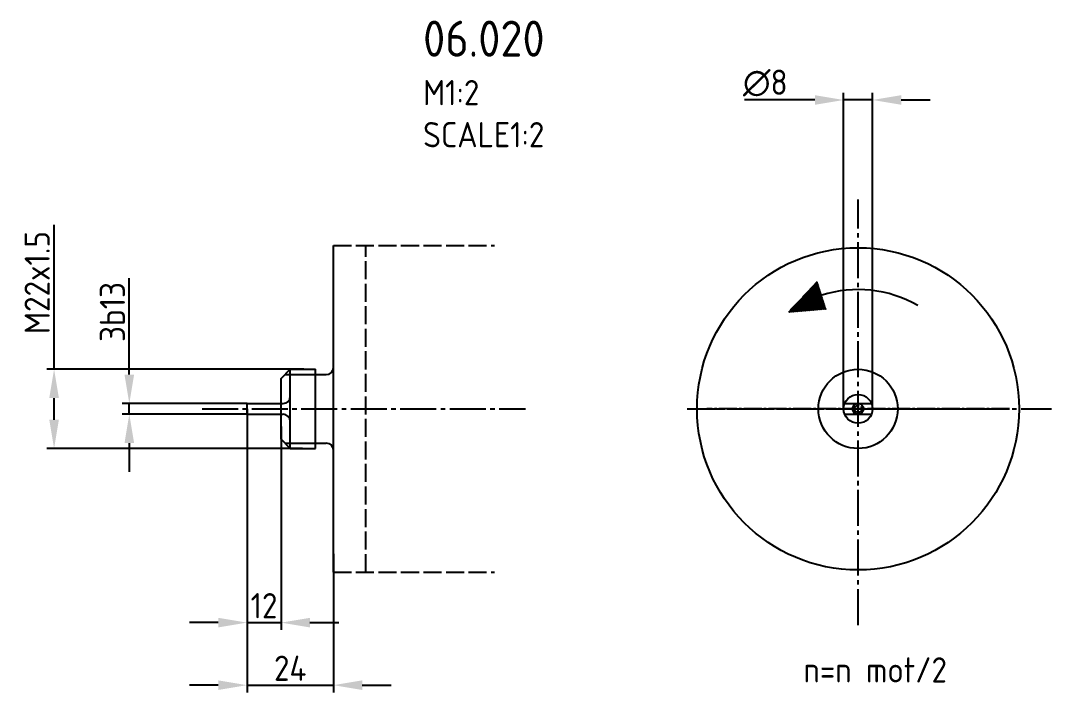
# Model space of a CAD drawing. Extents: x 138 to 6334, y 107 to 3959.
# Drawn here: x 5948.2 to 6234.3, y 852.8 to 1039.2 of the extents above; entities that cross this region are included whole.
import ezdxf

# ---------------------------------------------------------------- set-up
doc = ezdxf.new("R2010")
doc.units = 0
for name, pattern in [('GEN3', [6.25, 5, -1.25]), ('GEN7', [13.75, 10, -1.25, 1.25, -1.25]), ('GEN7A', [6.875, 5, -0.625, 0.625, -0.625])]:
    doc.linetypes.add(name, pattern=pattern)
doc.layers.get('0').update_dxf_attribs({"linetype": 'CONTINUOUS'})
doc.layers.get('DEFPOINTS').update_dxf_attribs({"linetype": 'CONTINUOUS'})
for name, color, linetype in [('06_020-0', 7, 'CONTINUOUS'), ('06_020-3', 6, 'GEN3'), ('06_020-4', 3, 'CONTINUOUS'), ('06_020-7', 4, 'GEN7'), ('5', 3, 'CONTINUOUS'), ('6', 2, 'CONTINUOUS'), ('RASTER-6', 2, 'CONTINUOUS'), ('RASTER-7A', 4, 'GEN7A'), ('RASTER-8', 1, 'CONTINUOUS')]:
    doc.layers.add(name, color=color, linetype=linetype)
doc.styles.get("Standard").update_dxf_attribs({"font": 'geniso.shx'})
doc.dimstyles.new('GEN-ISO', dxfattribs={"dimscale": 5, "dimtxt": 3.5, "dimasz": 4, "dimexe": 1, "dimexo": 0, "dimgap": 0.6, "dimtad": 1, "dimtxsty": 'STANDARD', "dimcen": 0, "dimclrd": 256, "dimclre": 256, "dimclrt": 2, "dimazin": 3, "dimtp": 0.1, "dimtm": 0.1, "dimtfac": 0.71, "dimtdec": 3, "dimtmove": 0, "dimatfit": 3, "dimtzin": 0})

# ---------------------------------------------------------------- blocks, each defined once
blk = doc.blocks.new('*D69')
at = {"linetype": 'BYBLOCK'}
for p, q in [((5978.341536, 940.972951), (5978.341536, 967.7629)), ((6011.020385, 932.972951), (5976.341536, 932.972951)), ((5978.341536, 929.972951), (5978.341536, 932.972951)), ((6011.020385, 929.972951), (5976.341536, 929.972951)), ((5978.341536, 921.972951), (5978.341536, 913.972951))]:
    blk.add_line(p, q, dxfattribs=at)
for points in [[(5977.008203, 940.972951), (5979.67487, 940.972951), (5978.341536, 932.972951)], [(5977.008203, 921.972951), (5979.67487, 921.972951), (5978.341536, 929.972951)]]:
    blk.add_solid(points, dxfattribs=at)
at = {"layer": 'DEFPOINTS', "color": 0, "linetype": 'BYBLOCK'}
for p in [(5978.341536, 932.972951), (6011.020385, 932.972951), (6011.020385, 929.972951)]:
    blk.add_point(p, dxfattribs=at)
at = {"color": 2, "linetype": 'BYBLOCK', "insert": (5973.641536, 958.367925), "char_height": 7, "attachment_point": 5, "rotation": 90}
blk.add_mtext('3b13', dxfattribs=at)
blk = doc.blocks.new('*D70')
at = {"linetype": 'BYBLOCK'}
for p, q in [((6011.020385, 929.972951), (6011.020385, 852.813264)), ((6035.020385, 891.259351), (6035.020385, 852.813264)), ((6003.020385, 854.813264), (5995.020385, 854.813264)), ((6011.020385, 854.813264), (6035.020385, 854.813264)), ((6043.020385, 854.813264), (6051.020385, 854.813264))]:
    blk.add_line(p, q, dxfattribs=at)
for points in [[(6003.020385, 856.146598), (6003.020385, 853.479931), (6011.020385, 854.813264)], [(6043.020385, 856.146598), (6043.020385, 853.479931), (6035.020385, 854.813264)]]:
    blk.add_solid(points, dxfattribs=at)
at = {"layer": 'DEFPOINTS', "color": 0, "linetype": 'BYBLOCK'}
for p in [(6011.020385, 929.972951), (6035.020385, 891.259351), (6035.020385, 854.813264)]:
    blk.add_point(p, dxfattribs=at)
at = {"color": 2, "linetype": 'BYBLOCK', "insert": (6023.020385, 859.513264), "char_height": 7, "attachment_point": 5}
blk.add_mtext('24', dxfattribs=at)
blk = doc.blocks.new('*D71')
at = {"linetype": 'BYBLOCK'}
for p, q in [((5957.456841, 942.472951), (5957.456841, 982.5629)), ((6026.799814, 942.472951), (5955.456841, 942.472951)), ((5957.456841, 928.472951), (5957.456841, 934.472951)), ((6026.385743, 920.472951), (5955.456841, 920.472951))]:
    blk.add_line(p, q, dxfattribs=at)
for points in [[(5956.123507, 934.472951), (5958.790174, 934.472951), (5957.456841, 942.472951)], [(5956.123507, 928.472951), (5958.790174, 928.472951), (5957.456841, 920.472951)]]:
    blk.add_solid(points, dxfattribs=at)
at = {"layer": 'DEFPOINTS', "color": 0, "linetype": 'BYBLOCK'}
for p in [(5957.456841, 942.472951), (6026.799814, 942.472951), (6026.385743, 920.472951)]:
    blk.add_point(p, dxfattribs=at)
at = {"color": 2, "linetype": 'BYBLOCK', "insert": (5952.756841, 966.517925), "char_height": 7, "attachment_point": 5, "rotation": 90}
blk.add_mtext('M22x1.5', dxfattribs=at)
blk = doc.blocks.new('*D73')
at = {"linetype": 'BYBLOCK'}
for p, q in [((6176.668385, 931.472951), (6176.668385, 1019.174655)), ((6184.668385, 931.472951), (6184.668385, 1019.174655)), ((6168.668385, 1017.174655), (6149.168385, 1017.174655)), ((6184.668385, 1017.174655), (6176.668385, 1017.174655)), ((6192.668385, 1017.174655), (6200.668385, 1017.174655))]:
    blk.add_line(p, q, dxfattribs=at)
for points in [[(6168.668385, 1018.507988), (6168.668385, 1015.841322), (6176.668385, 1017.174655)], [(6192.668385, 1018.507988), (6192.668385, 1015.841322), (6184.668385, 1017.174655)]]:
    blk.add_solid(points, dxfattribs=at)
at = {"layer": 'DEFPOINTS', "color": 0, "linetype": 'BYBLOCK'}
for p in [(6176.668385, 1017.174655), (6176.668385, 931.472951), (6184.668385, 931.472951)]:
    blk.add_point(p, dxfattribs=at)
at = {"color": 2, "linetype": 'BYBLOCK', "insert": (6154.918385, 1021.874655), "char_height": 7, "attachment_point": 5}
blk.add_mtext('∅8', dxfattribs=at)
blk = doc.blocks.new('*X76')
at = {"color": 0, "linetype": 'CONTINUOUS'}
for p, q in [((4342.480709, -334.012414), (4346.529672, -329.963451)), ((4342.573449, -334.004527), (4346.550186, -330.027791)), ((4342.666189, -333.99664), (4346.570699, -330.09213)), ((4342.728689, -333.679582), (4346.509159, -329.899112)), ((4342.758929, -333.988753), (4346.591213, -330.15647)), ((4342.851669, -333.980866), (4346.611726, -330.220809)), ((4342.944408, -333.97298), (4346.632239, -330.285148)), ((4343.037148, -333.965093), (4346.652753, -330.349488)), ((4343.129888, -333.957206), (4346.673266, -330.413827)), ((4343.222628, -333.949319), (4346.69378, -330.478167)), ((4344.447753, -331.875666), (4346.488646, -329.834773)), ((4346.166816, -330.071749), (4346.468132, -329.770433)), ((4343.315367, -333.941432), (4346.714293, -330.542506)), ((4343.408107, -333.933545), (4346.734807, -330.606845)), ((4343.500847, -333.925658), (4346.75532, -330.671185)), ((4343.593587, -333.917771), (4346.775833, -330.735524)), ((4343.686327, -333.909884), (4346.796347, -330.799864)), ((4343.779066, -333.901997), (4346.81686, -330.864203)), ((4343.871806, -333.89411), (4346.837374, -330.928542)), ((4343.964546, -333.886223), (4346.857887, -330.992882)), ((4344.057286, -333.878336), (4346.8784, -331.057221)), ((4344.150025, -333.870449), (4346.898914, -331.121561)), ((4344.242765, -333.862562), (4346.919427, -331.1859)), ((4344.335505, -333.854675), (4346.939941, -331.250239)), ((4344.428245, -333.846788), (4346.960454, -331.314579)), ((4344.520985, -333.838901), (4346.980968, -331.378918)), ((4344.613724, -333.831014), (4347.001481, -331.443258)), ((4344.706464, -333.823127), (4347.021994, -331.507597)), ((4344.799204, -333.81524), (4347.042508, -331.571936)), ((4344.891944, -333.807353), (4347.063021, -331.636276)), ((4344.984684, -333.799466), (4347.083535, -331.700615)), ((4345.077423, -333.791579), (4347.104048, -331.764955)), ((4345.170163, -333.783692), (4347.124561, -331.829294)), ((4345.262903, -333.775805), (4347.145075, -331.893633)), ((4345.355643, -333.767918), (4347.165588, -331.957973)), ((4345.448382, -333.760031), (4347.186102, -332.022312)), ((4345.541122, -333.752144), (4347.206615, -332.086652)), ((4345.633862, -333.744257), (4347.227129, -332.150991)), ((4345.726602, -333.736371), (4347.247642, -332.21533)), ((4345.819342, -333.728484), (4347.268155, -332.27967)), ((4345.912081, -333.720597), (4347.288669, -332.344009)), ((4346.004821, -333.71271), (4347.309182, -332.408349)), ((4346.097561, -333.704823), (4347.329696, -332.472688)), ((4346.190301, -333.696936), (4347.350209, -332.537027)), ((4346.28304, -333.689049), (4347.370722, -332.601367)), ((4346.37578, -333.681162), (4347.391236, -332.665706)), ((4346.46852, -333.673275), (4347.411749, -332.730046)), ((4346.56126, -333.665388), (4347.432263, -332.794385)), ((4346.654, -333.657501), (4347.452776, -332.858724)), ((4346.746739, -333.649614), (4347.47329, -332.923064)), ((4346.839479, -333.641727), (4347.493803, -332.987403)), ((4346.932219, -333.63384), (4347.514316, -333.051743)), ((4347.024959, -333.625953), (4347.53483, -333.116082)), ((4347.117698, -333.618066), (4347.555343, -333.180421)), ((4347.210438, -333.610179), (4347.575857, -333.244761)), ((4347.303178, -333.602292), (4347.59637, -333.3091)), ((4347.395918, -333.594405), (4347.616883, -333.37344)), ((4347.488658, -333.586518), (4347.637397, -333.437779)), ((4347.581397, -333.578631), (4347.65791, -333.502118)), ((4347.674137, -333.570744), (4347.678424, -333.566458))]:
    blk.add_line(p, q, dxfattribs=at)
blk = doc.blocks.new('*D77')
at = {"linetype": 'BYBLOCK'}
for p, q in [((6011.020385, 931.472951), (6011.020385, 870.162716)), ((6020.474385, 926.602363), (6020.474385, 870.162716)), ((6003.020385, 872.162716), (5995.020385, 872.162716)), ((6011.020385, 872.162716), (6020.474385, 872.162716)), ((6028.474385, 872.162716), (6036.474385, 872.162716))]:
    blk.add_line(p, q, dxfattribs=at)
for points in [[(6003.020385, 873.496049), (6003.020385, 870.829383), (6011.020385, 872.162716)], [(6028.474385, 873.496049), (6028.474385, 870.829383), (6020.474385, 872.162716)]]:
    blk.add_solid(points, dxfattribs=at)
at = {"layer": 'DEFPOINTS', "color": 0, "linetype": 'BYBLOCK'}
for p in [(6011.020385, 931.472951), (6020.474385, 926.602363), (6020.474385, 872.162716)]:
    blk.add_point(p, dxfattribs=at)
at = {"color": 2, "linetype": 'BYBLOCK', "insert": (6015.747385, 876.863405), "char_height": 7, "attachment_point": 5}
blk.add_mtext('12', dxfattribs=at)

msp = doc.modelspace()

# ---------------------------------------------------------------- linework, layer by layer
at = {"linetype": 'CONTINUOUS'}
msp.add_arc((6180.668385, 931.472951), 33.105913, 60, 107.68391, dxfattribs=at)
at = {"layer": '06_020-0'}
for p, q in [((6035.020385, 886.188951), (6035.020385, 976.756951)), ((6020.474385, 939.924951), (6023.020385, 942.472951)), ((6023.020385, 942.472951), (6030.030385, 942.472951)), ((6023.020385, 920.472951), (6023.020385, 942.472951)), ((6030.030385, 920.472951), (6030.030385, 942.472951)), ((6020.474385, 923.020951), (6020.474385, 939.924951)), ((6030.030385, 940.972951), (6033.020385, 940.972951)), ((6011.020385, 929.972951), (6011.020385, 932.972951)), ((6011.020385, 932.972951), (6021.020385, 932.972951)), ((6176.960385, 932.972951), (6184.376385, 932.972951)), ((6011.020385, 929.972951), (6021.020385, 929.972951)), ((6176.960385, 929.972951), (6184.376385, 929.972951)), ((6020.474385, 923.020951), (6023.020385, 920.472951)), ((6030.030385, 921.972951), (6033.020385, 921.972951)), ((6023.020385, 920.472951), (6030.030385, 920.472951))]:
    msp.add_line(p, q, dxfattribs=at)
for radius in [44.696, 11, 4, 1.5]:
    msp.add_circle((6180.668385, 931.472951), radius, dxfattribs=at)
for centre, start, end in [((6033.020385, 942.972951), 270, 0), ((6021.020385, 934.972951), 270, 0), ((6021.020385, 927.972951), 0, 90), ((6033.020385, 919.972951), 0, 90)]:
    msp.add_arc(centre, 2, start, end, dxfattribs=at)
at = {"layer": '06_020-3'}
for p, q in [((6035.020385, 976.756951), (6079.746385, 976.756951)), ((6043.996385, 886.188951), (6043.996385, 976.756951)), ((6035.020385, 886.188951), (6079.746385, 886.188951))]:
    msp.add_line(p, q, dxfattribs=at)
at = {"layer": '06_020-4'}
for p, q in [((6021.520385, 940.972951), (6030.030385, 940.972951)), ((6021.520385, 921.972951), (6030.030385, 921.972951))]:
    msp.add_line(p, q, dxfattribs=at)
at = {"layer": '06_020-7'}
for p, q in [((6180.668385, 871.478951), (6180.668385, 989.530951)), ((5998.562385, 931.472951), (6088.316385, 931.472951)), ((6133.182385, 931.472951), (6176.668385, 931.472951)), ((6176.668385, 931.472951), (6184.668385, 931.472951)), ((6184.668385, 931.472951), (6234.340385, 931.472951))]:
    msp.add_line(p, q, dxfattribs=at)
at = {"layer": 'RASTER-7A'}
for p, q in [((6138.668385, 931.472951), (6222.668385, 931.472951)), ((6222.668385, 931.472951), (6138.668385, 931.472951))]:
    msp.add_line(p, q, dxfattribs=at)
msp.add_circle((6180.668385, 931.472951), 1, dxfattribs=at)

# ---------------------------------------------------------------- block references
at = {"layer": 'RASTER-8', "xscale": 2, "yscale": 2, "zscale": 2}
msp.add_blockref('*X76', (-2523.53227, 1626.344069), dxfattribs=at)

# ---------------------------------------------------------------- texts
at = {"layer": '6', "color": 7, "insert": (6059.901351, 1039.191598), "char_height": 10, "width": 169.135745, "attachment_point": 1}
msp.add_mtext('{06.020}', dxfattribs=at)
at = {"layer": '6', "insert": (6059.901351, 1022.719196), "char_height": 7, "width": 108.686514, "attachment_point": 1}
msp.add_mtext('{M1:2}\\P{SCALE1:2}', dxfattribs=at)
at = {"layer": 'RASTER-6', "insert": (6165.521373, 862.545071), "char_height": 7, "width": 92.013114, "attachment_point": 1}
msp.add_mtext('{n=n mot/2}', dxfattribs=at)

# ---------------------------------------------------------------- dimensions: what is measured, and where the dimension line sits
at = {"layer": '5'}
for base, p1, p2, text, picture, middle in [((6176.668385, 1017.174655), (6184.668385, 931.472951), (6176.668385, 931.472951), '%%c<>', '*D73', (6154.918385, 1021.874655)), ((6020.474385, 872.162716), (6011.020385, 931.472951), (6020.474385, 926.602363), '12', '*D77', (6015.747385, 876.863405))]:
    dim = msp.add_linear_dim(base=base, p1=p1, p2=p2, text=text, dimstyle='GEN-ISO', override={"dimscale": 2, "dimdec": 0, "dimpost": '<>'}, dxfattribs=at)
    dim.commit()
    dim.dimension.update_dxf_attribs({"geometry": picture, "text_midpoint": middle})
dim = msp.add_linear_dim(base=(5957.456841, 942.472951), p1=(6026.385743, 920.472951), p2=(6026.799814, 942.472951), angle=90, text='M22x1.5', dimstyle='GEN-ISO', override={"dimscale": 2, "dimpost": '<>'}, dxfattribs=at)
dim.commit()
dim.dimension.update_dxf_attribs({"geometry": '*D71', "text_midpoint": (5957.456841, 966.517925), "dimtype": 160})
dim = msp.add_linear_dim(base=(5978.341536, 932.972951), p1=(6011.020385, 929.972951), p2=(6011.020385, 932.972951), angle=90, text='3b13', dimstyle='GEN-ISO', override={"dimscale": 2, "dimpost": '<>'}, dxfattribs=at)
dim.commit()
dim.dimension.update_dxf_attribs({"geometry": '*D69', "text_midpoint": (5973.641536, 958.367925)})
dim = msp.add_linear_dim(base=(6035.020385, 854.813264), p1=(6011.020385, 929.972951), p2=(6035.020385, 891.259351), dimstyle='GEN-ISO', override={"dimscale": 2, "dimpost": '<>'}, dxfattribs=at)
dim.commit()
dim.dimension.update_dxf_attribs({"geometry": '*D70', "text_midpoint": (6023.020385, 854.813264), "dimtype": 160})

doc.saveas('drawing.dxf')
